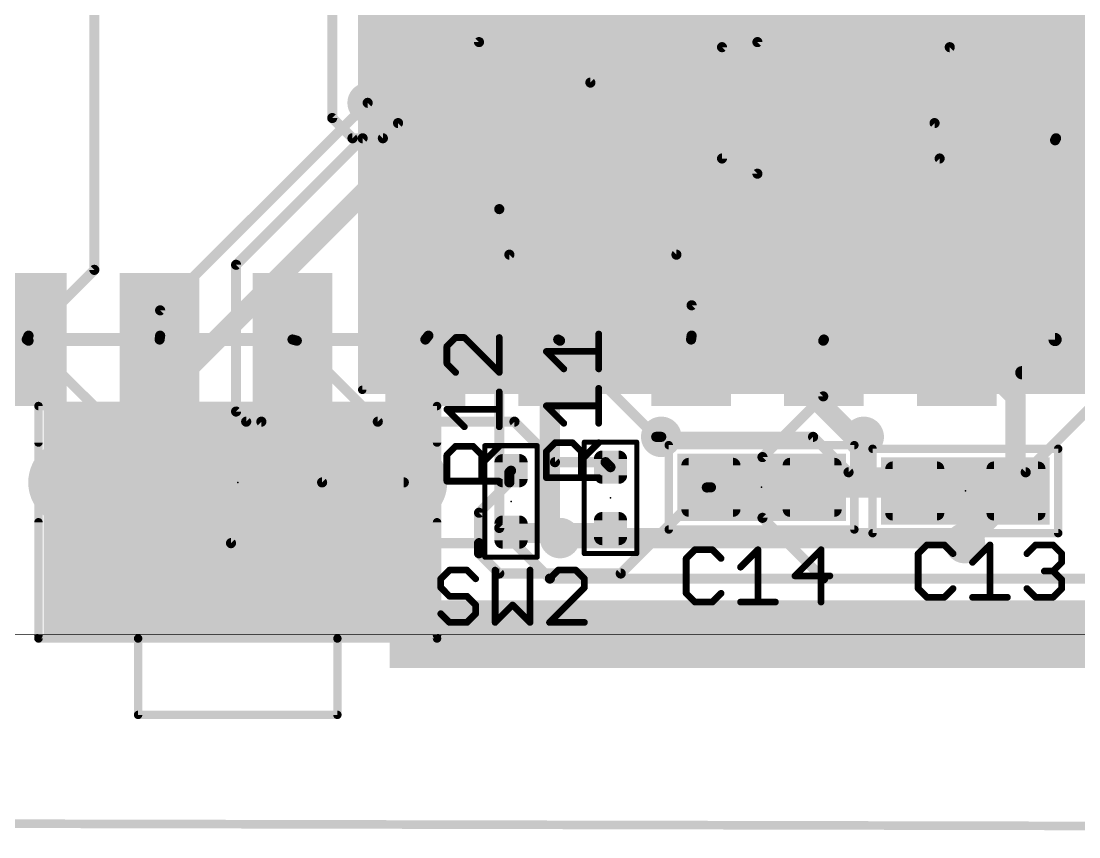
# Model space of a CAD drawing. Extents: x -6.8 to 69.2, y -5 to 26.2.
# Drawn here: x 4.61 to 20.54, y -3.05 to 9.23 of the extents above; entities that cross this region are included whole.
import ezdxf

# ---------------------------------------------------------------- set-up
doc = ezdxf.new("R2010")
doc.units = 0
for name, color, linetype in [('1', 22, 'CONTINUOUS'), ('16', 175, 'CONTINUOUS'), ('17', 82, 'CONTINUOUS'), ('18', 82, 'CONTINUOUS'), ('20', 7, 'CONTINUOUS'), ('21', 253, 'CONTINUOUS'), ('23', 7, 'CONTINUOUS'), ('25', 253, 'CONTINUOUS'), ('39', 22, 'CONTINUOUS'), ('41', 22, 'CONTINUOUS'), ('42', 175, 'CONTINUOUS'), ('47', 253, 'CONTINUOUS'), ('48', 253, 'CONTINUOUS'), ('51', 253, 'CONTINUOUS')]:
    doc.layers.add(name, color=color, linetype=linetype)

# ---------------------------------------------------------------- blocks, each defined once
blk = doc.blocks.new('RECT')
blk.add_solid([(-0.5, -0.5), (0.5, -0.5), (-0.5, 0.5), (0.5, 0.5)])
blk = doc.blocks.new('RECT142240X142240R25')
at = {"const_width": 0.1111}
blk.add_lwpolyline([(0.3889, -0.3334), (0.3889, 0.3334, 0.4142), (0.3334, 0.3889), (-0.3334, 0.3889, 0.4142), (-0.3889, 0.3334), (-0.3889, -0.3334, 0.4142), (-0.3334, -0.3889), (0.3334, -0.3889, 0.4142)], format="xyb", close=True, dxfattribs=at)
blk.add_solid([(-0.3588, -0.3588), (0.3588, -0.3588), (-0.3588, 0.3588), (0.3588, 0.3588)])
blk = doc.blocks.new('RECT80000X80000R50')
at = {"const_width": 0.125}
blk.add_lwpolyline([(0.1875, -0.125), (0.1875, 0.125, 0.4142), (0.125, 0.1875), (-0.125, 0.1875, 0.4142), (-0.1875, 0.125), (-0.1875, -0.125, 0.4142), (-0.125, -0.1875), (0.125, -0.1875, 0.4142)], format="xyb", close=True, dxfattribs=at)
blk.add_solid([(-0.1504, -0.1504), (0.1504, -0.1504), (-0.1504, 0.1504), (0.1504, 0.1504)])
blk = doc.blocks.new('ROUNDP')
at = {"const_width": 0.5}
blk.add_lwpolyline([(0, -0.25, 1), (0, 0.25, 1), (0, -0.25)], format="xyb", dxfattribs=at)
blk = doc.blocks.new('ROUNDV')
at = {"const_width": 0.5}
blk.add_lwpolyline([(0, -0.25, 1), (0, 0.25, 1), (0, -0.25)], format="xyb", dxfattribs=at)

msp = doc.modelspace()

# ---------------------------------------------------------------- linework, layer by layer
at = {"layer": '1'}
for points, const_width in [([(5.715, 5.4864), (5.715, 21.4122)], 0.1524), ([(12.573, 6.2484), (12.573, 14.2494)], 0.3048), ([(11.811, 14.097), (11.811, 6.4008)], 0.1524), ([(13.1826, 13.7922), (13.1826, 7.1628)], 0.3048), ([(15.1638, 8.8392), (19.7358, 13.4112)], 0.1524), ([(15.6972, 8.9154), (19.05, 12.2682)], 0.1524), ([(11.5062, 10.9728), (11.5062, 8.9154)], 0.1524), ([(11.5062, 8.9154), (10.0584, 7.4676)], 0.1524), ([(15.6972, 6.9342), (15.6972, 8.9154)], 0.1524), ([(18.5928, 8.8392), (14.7066, 4.953)], 0.1524), ([(15.1638, 7.1628), (15.1638, 8.8392)], 0.1524), ([(19.1262, 8.4582), (18.7452, 8.0772)], 0.3048), ([(21.2598, 8.4582), (19.1262, 8.4582)], 0.3048), ([(18.7452, 8.0772), (18.7452, 4.572)], 0.3048), ([(9.8298, 8.001), (6.7056, 4.8768)], 0.1524), ([(9.7536, 7.4676), (7.8486, 5.5626)], 0.1524), ([(10.0584, 7.4676), (9.7536, 7.4676)], 0.1524), ([(20.193, 7.4676), (20.1781, 7.4374)], 0.1524), ([(20.8788, 7.4676), (20.193, 7.4676)], 0.1524), ([(14.478, 5.715), (15.6972, 6.9342)], 0.1524), ([(10.7442, 4.4958), (11.9634, 5.715)], 0.1524), ([(11.9634, 5.715), (14.478, 5.715)], 0.1524), ([(7.8486, 5.5626), (7.8486, 3.3528)], 0.1524), ([(4.7244, 4.4958), (5.715, 5.4864)], 0.1524), ([(6.7056, 4.8768), (6.7056, 4.4958)], 0.1524), ([(14.7066, 4.953), (14.7066, 4.4958)], 0.1524), ([(18.7452, 4.572), (18.6981, 4.4374)], 0.3048), ([(4.7244, 4.4958), (4.6981, 4.4374)], 0.1524), ([(4.7244, 4.4196), (4.6981, 4.4374)], 0.1524), ([(7.7724, 1.3716), (4.7244, 4.4196)], 0.1524), ([(6.7056, 4.4958), (6.6981, 4.4374)], 0.1524), ([(8.763, 4.4196), (8.6981, 4.4374)], 0.1524), ([(8.763, 4.4196), (9.9822, 3.2004)], 0.1524), ([(10.7442, 4.4958), (10.6981, 4.4374)], 0.1524), ([(12.7254, 4.4196), (12.6981, 4.4374)], 0.1524), ([(14.1732, 2.9718), (12.7254, 4.4196)], 0.1524), ([(14.7066, 4.4958), (14.6981, 4.4374)], 0.1524), ([(16.6878, 4.4196), (16.6981, 4.4374)], 0.1524), ([(16.6878, 3.5814), (16.6878, 4.4196)], 0.1524), ([(18.7452, 4.4196), (18.6981, 4.4374)], 0.3048), ([(18.7452, 4.4196), (19.5834, 3.5814)], 0.3048), ([(19.5834, 3.5814), (19.5834, 2.2098)], 0.3048), ([(15.7734, 2.667), (16.6878, 3.5814)], 0.1524), ([(7.8486, 3.3528), (8.001, 3.2004)], 0.1524), ([(8.001, 3.2004), (8.2296, 3.2004)], 0.1524), ([(8.2296, 3.2004), (9.144, 2.286)], 0.1524), ([(9.9822, 3.2004), (12.0396, 3.2004)], 0.1524), ([(12.0396, 3.2004), (12.6492, 2.5908)], 0.1524), ([(14.2494, 2.9718), (14.1732, 2.9718)], 0.1524), ([(17.2974, 2.9718), (17.2974, 2.2098)], 0.3048), ([(15.7734, 1.7526), (15.7734, 2.667)], 0.1524), ([(12.6492, 2.5908), (13.4112, 2.5908)], 0.1524), ([(13.4112, 2.5908), (13.4854, 2.5156)], 0.1524), ([(11.9634, 2.4384), (11.988, 2.4626)], 0.1524), ([(11.9634, 2.286), (11.9634, 2.4384)], 0.1524), ([(9.144, 2.286), (10.374, 2.286)], 0.1524), ([(11.5062, 1.8288), (11.9634, 2.286)], 0.1524), ([(14.9352, 2.2098), (13.6398, 0.9144)], 0.1524), ([(14.9352, 2.2098), (14.9974, 2.2119)], 0.1524), ([(16.5354, 2.2098), (16.5214, 2.2119)], 0.3048), ([(17.2974, 2.2098), (16.5354, 2.2098)], 0.3048), ([(18.0594, 2.2098), (17.2974, 2.2098)], 0.3048), ([(18.0594, 2.2098), (18.0657, 2.1568)], 0.3048), ([(19.5072, 2.0574), (19.5897, 2.1568)], 0.3048), ([(19.5834, 2.2098), (19.5897, 2.1568)], 0.3048), ([(19.5072, 2.0574), (18.8214, 1.3716)], 0.3048), ([(11.5062, 1.3716), (11.5062, 1.8288)], 0.1524), ([(16.6878, 0.8382), (15.7734, 1.7526)], 0.1524), ([(12.0396, 1.524), (11.988, 1.5376)], 0.3048), ([(12.7254, 1.524), (12.0396, 1.524)], 0.3048), ([(13.4112, 1.524), (12.7254, 1.524)], 0.3048), ([(12.7254, 1.4478), (12.7254, 1.524)], 0.3048), ([(13.4112, 1.524), (13.4854, 1.5906)], 0.3048), ([(11.5062, 1.3716), (7.7724, 1.3716)], 0.1524), ([(11.5062, 1.2192), (11.5062, 1.3716)], 0.1524), ([(11.811, 0.9144), (11.5062, 1.2192)], 0.1524), ([(13.6398, 0.9144), (11.811, 0.9144)], 0.1524), ([(30.6324, 0.8382), (16.6878, 0.8382)], 0.1524)]:
    msp.add_lwpolyline(points, dxfattribs=dict(at, const_width=const_width))
for points, const_width in [([(11.4681, 8.9154, 1), (11.5443, 8.9154)], 0.0762), ([(11.5331, 8.8885, 1), (11.4793, 8.9423)], 0.0762), ([(15.7353, 8.9154, 1), (15.6591, 8.9154)], 0.0762), ([(15.6703, 8.9423, 1), (15.7241, 8.8885)], 0.0762), ([(15.2019, 8.8392, 1), (15.1257, 8.8392)], 0.0762), ([(15.1369, 8.8661, 1), (15.1907, 8.8123)], 0.0762), ([(18.6197, 8.8123, 1), (18.5659, 8.8661)], 0.0762), ([(19.1262, 8.5344, 1), (19.1262, 8.382)], 0.1524), ([(19.1801, 8.4043, 1), (19.0723, 8.5121)], 0.1524), ([(18.8214, 8.0772, 1), (18.669, 8.0772)], 0.1524), ([(18.6913, 8.1311, 1), (18.7991, 8.0233)], 0.1524), ([(9.8567, 7.9741, 1), (9.8029, 8.0279)], 0.0762), ([(9.7536, 7.5057, 1), (9.7536, 7.4295)], 0.0762), ([(9.7805, 7.4407, 1), (9.7267, 7.4945)], 0.0762), ([(10.0315, 7.4945, 1), (10.0853, 7.4407)], 0.0762), ([(10.0584, 7.4295, 1), (10.0584, 7.5057)], 0.0762), ([(20.144, 7.4543, 1), (20.2123, 7.4206)], 0.0762), ([(20.193, 7.5057, 1), (20.193, 7.4295)], 0.0762), ([(20.2272, 7.4508, 1), (20.1588, 7.4844)], 0.0762), ([(13.1064, 7.1628, 1), (13.2588, 7.1628)], 0.1524), ([(15.1257, 7.1628, 1), (15.2019, 7.1628)], 0.0762), ([(15.7241, 6.9073, 1), (15.6703, 6.9611)], 0.0762), ([(15.6591, 6.9342, 1), (15.7353, 6.9342)], 0.0762), ([(11.7729, 6.4008, 1), (11.8491, 6.4008)], 0.0762), ([(12.4968, 6.2484, 1), (12.6492, 6.2484)], 0.1524), ([(11.9634, 5.7531, 1), (11.9634, 5.6769)], 0.0762), ([(11.9903, 5.6881, 1), (11.9365, 5.7419)], 0.0762), ([(14.4511, 5.7419, 1), (14.5049, 5.6881)], 0.0762), ([(14.478, 5.6769, 1), (14.478, 5.7531)], 0.0762), ([(7.8867, 5.5626, 1), (7.8105, 5.5626)], 0.0762), ([(7.8217, 5.5895, 1), (7.8755, 5.5357)], 0.0762), ([(5.6769, 5.4864, 1), (5.7531, 5.4864)], 0.0762), ([(5.7419, 5.4595, 1), (5.6881, 5.5133)], 0.0762), ([(6.7437, 4.8768, 1), (6.6675, 4.8768)], 0.0762), ([(6.6787, 4.9037, 1), (6.7325, 4.8499)], 0.0762), ([(14.7447, 4.953, 1), (14.6685, 4.953)], 0.0762), ([(14.6797, 4.9799, 1), (14.7335, 4.9261)], 0.0762), ([(18.669, 4.572, 1), (18.8214, 4.572)], 0.1524), ([(18.8171, 4.5468, 1), (18.6733, 4.5972)], 0.1524), ([(4.7195, 4.469, 1), (4.6767, 4.4059)], 0.0762), ([(4.6634, 4.4531, 1), (4.7329, 4.4218)], 0.0762), ([(4.6975, 4.5227, 1), (4.7513, 4.4689)], 0.0762), ([(4.7513, 4.4465, 1), (4.6975, 4.3927)], 0.0762), ([(4.7591, 4.4802, 1), (4.6897, 4.5114)], 0.0762), ([(4.703, 4.3881, 1), (4.7458, 4.4511)], 0.0762), ([(6.6603, 4.4423, 1), (6.7359, 4.4326)], 0.0762), ([(6.6675, 4.4958, 1), (6.7437, 4.4958)], 0.0762), ([(6.7434, 4.491, 1), (6.6678, 4.5006)], 0.0762), ([(8.7082, 4.4742, 1), (8.688, 4.4007)], 0.0762), ([(8.7899, 4.4465, 1), (8.7361, 4.3927)], 0.0762), ([(8.7529, 4.3829, 1), (8.7731, 4.4563)], 0.0762), ([(10.6682, 4.461, 1), (10.728, 4.4138)], 0.0762), ([(10.7173, 4.5227, 1), (10.7711, 4.4689)], 0.0762), ([(10.7741, 4.4722, 1), (10.7143, 4.5194)], 0.0762), ([(12.719, 4.4693, 1), (12.6773, 4.4055)], 0.0762), ([(12.7523, 4.4465, 1), (12.6985, 4.3927)], 0.0762), ([(12.7045, 4.3877, 1), (12.7463, 4.4515)], 0.0762), ([(14.6604, 4.4429, 1), (14.7358, 4.432)], 0.0762), ([(14.6685, 4.4958, 1), (14.7447, 4.4958)], 0.0762), ([(14.7443, 4.4903, 1), (14.6689, 4.5013)], 0.0762), ([(16.7259, 4.4196, 1), (16.6497, 4.4196)], 0.0762), ([(16.6548, 4.4387, 1), (16.7208, 4.4005)], 0.0762), ([(16.7311, 4.4183, 1), (16.6652, 4.4565)], 0.0762), ([(18.7251, 4.5087, 1), (18.6711, 4.3662)], 0.1524), ([(18.6262, 4.4626, 1), (18.7701, 4.4123)], 0.1524), ([(18.7991, 4.4735, 1), (18.6913, 4.3657)], 0.1524), ([(18.7182, 4.3483, 1), (18.7722, 4.4909)], 0.1524), ([(19.6596, 3.5814, 1), (19.5072, 3.5814)], 0.1524), ([(19.5295, 3.5275, 1), (19.6373, 3.6353)], 0.1524), ([(16.6497, 3.5814, 1), (16.7259, 3.5814)], 0.0762), ([(16.7147, 3.5545, 1), (16.6609, 3.6083)], 0.0762), ([(7.8105, 3.3528, 1), (7.8867, 3.3528)], 0.0762), ([(7.8755, 3.3797, 1), (7.8217, 3.3259)], 0.0762), ([(8.001, 3.2385, 1), (8.001, 3.1623)], 0.0762), ([(7.9741, 3.1735, 1), (8.0279, 3.2273)], 0.0762), ([(8.2565, 3.2273, 1), (8.2027, 3.1735)], 0.0762), ([(8.2296, 3.1623, 1), (8.2296, 3.2385)], 0.0762), ([(9.9822, 3.2385, 1), (9.9822, 3.1623)], 0.0762), ([(9.9553, 3.1735, 1), (10.0091, 3.2273)], 0.0762), ([(12.0665, 3.2273, 1), (12.0127, 3.1735)], 0.0762), ([(12.0396, 3.1623, 1), (12.0396, 3.2385)], 0.0762), ([(14.1732, 3.0099, 1), (14.1732, 2.9337)], 0.0762), ([(14.1463, 2.9449, 1), (14.2001, 2.9987)], 0.0762), ([(14.2494, 2.9337, 1), (14.2494, 3.0099)], 0.0762), ([(17.3736, 2.9718, 1), (17.2212, 2.9718)], 0.1524), ([(15.8115, 2.667, 1), (15.7353, 2.667)], 0.0762), ([(15.7465, 2.6939, 1), (15.8003, 2.6401)], 0.0762), ([(12.6492, 2.6289, 1), (12.6492, 2.5527)], 0.0762), ([(12.6223, 2.5639, 1), (12.6761, 2.6177)], 0.0762), ([(13.4383, 2.6176, 1), (13.3841, 2.564)], 0.0762), ([(13.4112, 2.5527, 1), (13.4112, 2.6289)], 0.0762), ([(13.4583, 2.4888, 1), (13.5126, 2.5423)], 0.0762), ([(12.0015, 2.4384, 1), (11.9253, 2.4384)], 0.0762), ([(11.9367, 2.4655, 1), (11.9901, 2.4113)], 0.0762), ([(12.0147, 2.4355, 1), (11.9613, 2.4898)], 0.0762), ([(9.144, 2.3241, 1), (9.144, 2.2479)], 0.0762), ([(9.1171, 2.2591, 1), (9.1709, 2.3129)], 0.0762), ([(10.374, 2.2479, 1), (10.374, 2.3241)], 0.0762), ([(11.9253, 2.286, 1), (12.0015, 2.286)], 0.0762), ([(11.9903, 2.2591, 1), (11.9365, 2.3129)], 0.0762), ([(14.9339, 2.2479, 1), (14.9365, 2.1717)], 0.0762), ([(14.9621, 2.1829, 1), (14.9083, 2.2367)], 0.0762), ([(14.9986, 2.1738, 1), (14.9961, 2.2499)], 0.0762), ([(16.5324, 2.2873, 1), (16.5103, 2.1365)], 0.1524), ([(16.5354, 2.286, 1), (16.5354, 2.1336)], 0.1524), ([(16.5244, 2.1344, 1), (16.5464, 2.2852)], 0.1524), ([(17.2974, 2.286, 1), (17.2974, 2.1336)], 0.1524), ([(17.2212, 2.2098, 1), (17.3736, 2.2098)], 0.1524), ([(17.2974, 2.1336, 1), (17.2974, 2.286)], 0.1524), ([(18.1351, 2.2188, 1), (17.9837, 2.2008)], 0.1524), ([(17.9901, 2.1478, 1), (18.1414, 2.1659)], 0.1524), ([(18.0594, 2.1336, 1), (18.0594, 2.286)], 0.1524), ([(19.6591, 2.2188, 1), (19.5077, 2.2008)], 0.1524), ([(19.5072, 2.2098, 1), (19.6596, 2.2098)], 0.1524), ([(19.5141, 2.1478, 1), (19.6654, 2.1659)], 0.1524), ([(19.6484, 2.1082, 1), (19.5311, 2.2055)], 0.1524), ([(19.4486, 2.1061, 1), (19.5658, 2.0087)], 0.1524), ([(19.5611, 2.0035, 1), (19.4533, 2.1113)], 0.1524), ([(11.5443, 1.8288, 1), (11.4681, 1.8288)], 0.0762), ([(11.4793, 1.8557, 1), (11.5331, 1.8019)], 0.0762), ([(15.7353, 1.7526, 1), (15.8115, 1.7526)], 0.0762), ([(15.8003, 1.7795, 1), (15.7465, 1.7257)], 0.0762), ([(12.0075, 1.6113, 1), (11.9685, 1.464)], 0.1524), ([(12.0396, 1.6002, 1), (12.0396, 1.4478)], 0.1524), ([(12.0201, 1.4503, 1), (12.0591, 1.5977)], 0.1524), ([(12.7254, 1.6002, 1), (12.7254, 1.4478)], 0.1524), ([(12.8016, 1.524, 1), (12.6492, 1.524)], 0.1524), ([(12.7254, 1.4478, 1), (12.7254, 1.6002)], 0.1524), ([(13.3603, 1.5807, 1), (13.4621, 1.4673)], 0.1524), ([(13.4112, 1.4478, 1), (13.4112, 1.6002)], 0.1524), ([(13.5363, 1.5338, 1), (13.4346, 1.6473)], 0.1524), ([(7.7724, 1.4097, 1), (7.7724, 1.3335)], 0.0762), ([(7.7455, 1.3447, 1), (7.7993, 1.3985)], 0.0762), ([(11.5443, 1.3716, 1), (11.4681, 1.3716)], 0.0762), ([(11.5062, 1.3335, 1), (11.5062, 1.4097)], 0.0762), ([(12.6492, 1.4478, 1), (12.8016, 1.4478)], 0.1524), ([(18.7675, 1.4255, 1), (18.8753, 1.3177)], 0.1524), ([(11.4681, 1.3716, 1), (11.5443, 1.3716)], 0.0762), ([(11.5331, 1.2461, 1), (11.4793, 1.1923)], 0.0762), ([(11.4681, 1.2192, 1), (11.5443, 1.2192)], 0.0762), ([(11.811, 0.9525, 1), (11.811, 0.8763)], 0.0762), ([(11.7841, 0.8875, 1), (11.8379, 0.9413)], 0.0762), ([(13.6129, 0.9413, 1), (13.6667, 0.8875)], 0.0762), ([(13.6398, 0.8763, 1), (13.6398, 0.9525)], 0.0762), ([(16.6878, 0.8763, 1), (16.6878, 0.8001)], 0.0762), ([(16.6609, 0.8113, 1), (16.7147, 0.8651)], 0.0762)]:
    msp.add_lwpolyline(points, format="xyb", dxfattribs=dict(at, const_width=const_width))
at = {"layer": '16'}
for points, const_width in [([(9.2964, 16.383), (9.2964, 7.7724)], 0.1524), ([(10.668, 10.8204), (13.1826, 8.3058)], 0.1524), ([(22.2504, 8.8392), (18.5928, 8.8392)], 0.1524), ([(13.1826, 8.3058), (20.8026, 8.3058)], 0.1524), ([(20.6502, 8.001), (9.8298, 8.001)], 0.1524), ([(9.2964, 7.7724), (9.6012, 7.4676)], 0.1524), ([(10.0584, 7.4676), (10.287, 7.6962)], 0.1524), ([(10.287, 7.6962), (18.3642, 7.6962)], 0.1524), ([(18.3642, 7.6962), (20.7264, 5.334)], 0.1524), ([(9.6012, 7.4676), (10.0584, 7.4676)], 0.1524), ([(13.1826, 7.0866), (13.1064, 7.0104)], 0.3048), ([(13.1826, 7.1628), (13.1826, 7.0866)], 0.3048), ([(18.4404, 7.1628), (15.1638, 7.1628)], 0.1524), ([(20.8026, 4.8006), (18.4404, 7.1628)], 0.1524), ([(5.4102, 2.286), (10.1346, 7.0104)], 0.3048), ([(10.1346, 7.0104), (13.1064, 7.0104)], 0.3048), ([(13.1064, 7.0104), (17.145, 2.9718)], 0.3048), ([(11.811, 6.4008), (11.811, 1.6002)], 0.1524), ([(12.573, 1.6002), (12.573, 6.2484)], 0.3048), ([(21.5646, 4.2672), (19.7358, 2.4384)], 0.1524), ([(16.5354, 2.9718), (14.2494, 2.9718)], 0.1524), ([(17.0688, 2.4384), (16.5354, 2.9718)], 0.1524), ([(17.145, 2.9718), (17.2974, 2.9718)], 0.3048), ([(5.4102, 2.286), (5.374, 2.286)], 0.3048), ([(19.7358, 2.4384), (17.0688, 2.4384)], 0.1524), ([(12.573, 1.6002), (12.7254, 1.4478)], 0.3048), ([(11.811, 1.6002), (12.573, 0.8382)], 0.1524), ([(18.7452, 1.4478), (12.7254, 1.4478)], 0.3048), ([(18.8214, 1.3716), (18.7452, 1.4478)], 0.3048), ([(12.573, 0.8382), (24.9936, 0.8382)], 0.1524)]:
    msp.add_lwpolyline(points, dxfattribs=dict(at, const_width=const_width))
for points, const_width in [([(18.5928, 8.8773, 1), (18.5928, 8.8011)], 0.0762), ([(13.1826, 8.3439, 1), (13.1826, 8.2677)], 0.0762), ([(13.1557, 8.2789, 1), (13.2095, 8.3327)], 0.0762), ([(9.8298, 8.0391, 1), (9.8298, 7.9629)], 0.0762), ([(9.2583, 7.7724, 1), (9.3345, 7.7724)], 0.0762), ([(9.3233, 7.7993, 1), (9.2695, 7.7455)], 0.0762), ([(10.287, 7.7343, 1), (10.287, 7.6581)], 0.0762), ([(10.3139, 7.6693, 1), (10.2601, 7.7231)], 0.0762), ([(18.3911, 7.7231, 1), (18.3373, 7.6693)], 0.0762), ([(18.3642, 7.6581, 1), (18.3642, 7.7343)], 0.0762), ([(9.6012, 7.5057, 1), (9.6012, 7.4295)], 0.0762), ([(9.5743, 7.4407, 1), (9.6281, 7.4945)], 0.0762), ([(10.0315, 7.4945, 1), (10.0853, 7.4407)], 0.0762), ([(10.0584, 7.4295, 1), (10.0584, 7.5057)], 0.0762), ([(13.2588, 7.1628, 1), (13.1064, 7.1628)], 0.1524), ([(13.2365, 7.0327, 1), (13.1287, 7.1405)], 0.1524), ([(15.1638, 7.2009, 1), (15.1638, 7.1247)], 0.0762), ([(18.4673, 7.1897, 1), (18.4135, 7.1359)], 0.0762), ([(18.4404, 7.1247, 1), (18.4404, 7.2009)], 0.0762), ([(10.1346, 7.0866, 1), (10.1346, 6.9342)], 0.1524), ([(10.1885, 6.9565, 1), (10.0807, 7.0643)], 0.1524), ([(13.1603, 7.0643, 1), (13.0525, 6.9565)], 0.1524), ([(13.0525, 7.0643, 1), (13.1603, 6.9565)], 0.1524), ([(13.1064, 6.9342, 1), (13.1064, 7.0866)], 0.1524), ([(13.1064, 7.0866, 1), (13.2588, 7.0866)], 0.1524), ([(11.8491, 6.4008, 1), (11.7729, 6.4008)], 0.0762), ([(12.6492, 6.2484, 1), (12.4968, 6.2484)], 0.1524), ([(14.2494, 3.0099, 1), (14.2494, 2.9337)], 0.0762), ([(16.5623, 2.9987, 1), (16.5085, 2.9449)], 0.0762), ([(16.5354, 2.9337, 1), (16.5354, 3.0099)], 0.0762), ([(17.145, 3.048, 1), (17.145, 2.8956)], 0.1524), ([(17.0911, 2.9179, 1), (17.1989, 3.0257)], 0.1524), ([(17.2974, 2.8956, 1), (17.2974, 3.048)], 0.1524), ([(5.374, 2.3622, 1), (5.374, 2.2098)], 0.1524), ([(5.3563, 2.3399, 1), (5.4641, 2.2321)], 0.1524), ([(5.4102, 2.2098, 1), (5.4102, 2.3622)], 0.1524), ([(17.0688, 2.4765, 1), (17.0688, 2.4003)], 0.0762), ([(17.0419, 2.4115, 1), (17.0957, 2.4653)], 0.0762), ([(19.7089, 2.4653, 1), (19.7627, 2.4115)], 0.0762), ([(19.7358, 2.4003, 1), (19.7358, 2.4765)], 0.0762), ([(12.6269, 1.6541, 1), (12.5191, 1.5463)], 0.1524), ([(11.7729, 1.6002, 1), (11.8491, 1.6002)], 0.0762), ([(11.8379, 1.6271, 1), (11.7841, 1.5733)], 0.0762), ([(12.4968, 1.6002, 1), (12.6492, 1.6002)], 0.1524), ([(12.7254, 1.524, 1), (12.7254, 1.3716)], 0.1524), ([(18.7991, 1.5017, 1), (18.6913, 1.3939)], 0.1524), ([(18.7452, 1.3716, 1), (18.7452, 1.524)], 0.1524), ([(12.6715, 1.3939, 1), (12.7793, 1.5017)], 0.1524), ([(18.7675, 1.3177, 1), (18.8753, 1.4255)], 0.1524), ([(12.573, 0.8763, 1), (12.573, 0.8001)], 0.0762), ([(12.5461, 0.8113, 1), (12.5999, 0.8651)], 0.0762)]:
    msp.add_lwpolyline(points, format="xyb", dxfattribs=dict(at, const_width=const_width))
at = {"layer": '20', "const_width": 0.01}
msp.add_lwpolyline([(65.5, 0), (2.25, 0)], dxfattribs=at)
at = {"layer": '21'}
for points, const_width in [([(9.748, 3.68), (9.748, 19.18)], 0.127), ([(19.6781, 3.9374), (20.6781, 3.9374)], 0.2), ([(21.748, 3.68), (9.748, 3.68)], 0.127), ([(10.874, 3.436), (4.874, 3.436)], 0.127), ([(4.874, 3.436), (4.874, 2.886)], 0.127), ([(10.874, 3.436), (10.874, 2.886)], 0.127), ([(11.5935, 1.1611), (11.5935, 2.8391)], 0.0762), ([(11.5935, 2.8391), (12.3825, 2.8391)], 0.0762), ([(12.3825, 2.8391), (12.3825, 1.1611)], 0.0762), ([(13.0909, 1.2141), (13.0909, 2.8921)], 0.0762), ([(13.0909, 2.8921), (13.8799, 2.8921)], 0.0762), ([(13.8799, 2.8921), (13.8799, 1.2141)], 0.0762), ([(14.3624, 1.5769), (14.3624, 2.8469)], 0.127), ([(14.3624, 2.8469), (17.1563, 2.8469)], 0.127), ([(17.1563, 2.8469), (17.1563, 1.5769)], 0.127), ([(17.4307, 2.7918), (20.2247, 2.7918)], 0.127), ([(17.4307, 1.5218), (17.4307, 2.7918)], 0.127), ([(20.2247, 2.7918), (20.2247, 1.5218)], 0.127), ([(4.874, -0.014), (4.874, 1.686)], 0.127), ([(10.874, -0.014), (10.874, 1.686)], 0.127), ([(17.1563, 1.5769), (14.3624, 1.5769)], 0.127), ([(20.2247, 1.5218), (17.4307, 1.5218)], 0.127), ([(12.3825, 1.1611), (11.5935, 1.1611)], 0.0762), ([(13.8799, 1.2141), (13.0909, 1.2141)], 0.0762), ([(6.374, -0.064), (4.874, -0.064)], 0.127), ([(9.374, -0.064), (6.374, -0.064)], 0.127), ([(6.374, -1.214), (6.374, -0.064)], 0.127), ([(10.874, -0.064), (9.374, -0.064)], 0.127), ([(9.374, -0.064), (9.374, -1.214)], 0.127), ([(9.374, -1.214), (6.374, -1.214)], 0.127)]:
    msp.add_lwpolyline(points, dxfattribs=dict(at, const_width=const_width))
for points, const_width in [([(19.6781, 3.9874, 1), (19.6781, 3.8874)], 0.1), ([(9.748, 3.7118, 1), (9.748, 3.6482)], 0.0635), ([(9.7163, 3.68, 1), (9.7798, 3.68)], 0.0635), ([(4.874, 3.4678, 1), (4.874, 3.4042)], 0.0635), ([(4.9058, 3.436, 1), (4.8423, 3.436)], 0.0635), ([(10.9058, 3.436, 1), (10.8422, 3.436)], 0.0635), ([(10.874, 3.4042, 1), (10.874, 3.4678)], 0.0635), ([(4.8423, 2.886, 1), (4.9058, 2.886)], 0.0635), ([(10.8422, 2.886, 1), (10.9058, 2.886)], 0.0635), ([(11.5935, 2.8582, 1), (11.5935, 2.8201)], 0.0381), ([(11.6126, 2.8391, 1), (11.5745, 2.8391)], 0.0381), ([(12.4016, 2.8391, 1), (12.3635, 2.8391)], 0.0381), ([(12.3825, 2.8201, 1), (12.3825, 2.8582)], 0.0381), ([(13.11, 2.8921, 1), (13.0719, 2.8921)], 0.0381), ([(13.0909, 2.9111, 1), (13.0909, 2.873)], 0.0381), ([(13.899, 2.8921, 1), (13.8609, 2.8921)], 0.0381), ([(13.8799, 2.873, 1), (13.8799, 2.9111)], 0.0381), ([(14.3941, 2.8469, 1), (14.3306, 2.8469)], 0.0635), ([(14.3624, 2.8786, 1), (14.3624, 2.8151)], 0.0635), ([(17.1881, 2.8469, 1), (17.1246, 2.8469)], 0.0635), ([(17.1563, 2.8151, 1), (17.1563, 2.8786)], 0.0635), ([(17.4307, 2.8236, 1), (17.4307, 2.7601)], 0.0635), ([(17.4625, 2.7918, 1), (17.399, 2.7918)], 0.0635), ([(20.2565, 2.7918, 1), (20.193, 2.7918)], 0.0635), ([(20.2247, 2.7601, 1), (20.2247, 2.8236)], 0.0635), ([(4.9058, 1.686, 1), (4.8423, 1.686)], 0.0635), ([(10.9058, 1.686, 1), (10.8422, 1.686)], 0.0635), ([(14.3306, 1.5769, 1), (14.3941, 1.5769)], 0.0635), ([(14.3624, 1.6086, 1), (14.3624, 1.5451)], 0.0635), ([(17.1246, 1.5769, 1), (17.1881, 1.5769)], 0.0635), ([(17.1563, 1.5451, 1), (17.1563, 1.6086)], 0.0635), ([(17.4307, 1.5536, 1), (17.4307, 1.4901)], 0.0635), ([(17.399, 1.5218, 1), (17.4625, 1.5218)], 0.0635), ([(20.193, 1.5218, 1), (20.2565, 1.5218)], 0.0635), ([(20.2247, 1.4901, 1), (20.2247, 1.5536)], 0.0635), ([(11.5935, 1.1802, 1), (11.5935, 1.1421)], 0.0381), ([(11.5745, 1.1611, 1), (11.6126, 1.1611)], 0.0381), ([(12.3635, 1.1611, 1), (12.4016, 1.1611)], 0.0381), ([(12.3825, 1.1421, 1), (12.3825, 1.1802)], 0.0381), ([(13.0909, 1.2331, 1), (13.0909, 1.195)], 0.0381), ([(13.0719, 1.2141, 1), (13.11, 1.2141)], 0.0381), ([(13.8609, 1.2141, 1), (13.899, 1.2141)], 0.0381), ([(13.8799, 1.195, 1), (13.8799, 1.2331)], 0.0381), ([(4.8423, -0.014, 1), (4.9058, -0.014)], 0.0635), ([(10.8422, -0.014, 1), (10.9058, -0.014)], 0.0635), ([(4.874, -0.0323, 1), (4.874, -0.0958)], 0.0635), ([(6.374, -0.0323, 1), (6.374, -0.0958)], 0.0635), ([(6.4058, -0.064, 1), (6.3423, -0.064)], 0.0635), ([(6.374, -0.0958, 1), (6.374, -0.0323)], 0.0635), ([(9.4058, -0.064, 1), (9.3422, -0.064)], 0.0635), ([(9.374, -0.0323, 1), (9.374, -0.0958)], 0.0635), ([(9.374, -0.0958, 1), (9.374, -0.0323)], 0.0635), ([(10.874, -0.0958, 1), (10.874, -0.0323)], 0.0635), ([(6.374, -1.1823, 1), (6.374, -1.2457)], 0.0635), ([(6.3423, -1.214, 1), (6.4058, -1.214)], 0.0635), ([(9.3422, -1.214, 1), (9.4058, -1.214)], 0.0635), ([(9.374, -1.2457, 1), (9.374, -1.1823)], 0.0635)]:
    msp.add_lwpolyline(points, format="xyb", dxfattribs=dict(at, const_width=const_width))
at = {"layer": '23'}
for p in [(7.874, 2.286), (15.7594, 2.2119), (18.8277, 2.1568), (11.988, 2.0001), (13.4854, 2.0531)]:
    msp.add_point(p, dxfattribs=at)
at = {"layer": '25', "const_width": 0.1016}
for points in [[(11.1535, 4.4675), (11.0221, 4.3361)], [(11.2848, 4.4675), (11.1535, 4.4675)], [(11.8102, 3.9421), (11.2848, 4.4675)], [(11.8102, 4.4675), (11.8102, 3.9421)], [(13.3076, 3.995), (13.3076, 4.5204)], [(11.0221, 4.3361), (11.0221, 4.0734)], [(12.7822, 3.995), (12.5196, 4.2577)], [(12.5196, 4.2577), (13.3076, 4.2577)], [(11.0221, 4.0734), (11.1535, 3.9421)], [(11.8102, 3.1235), (11.8102, 3.6489)], [(13.3076, 3.1764), (13.3076, 3.7018)], [(11.2848, 3.1235), (11.0221, 3.3862)], [(11.0221, 3.3862), (11.8102, 3.3862)], [(12.7822, 3.1764), (12.5196, 3.4391)], [(12.5196, 3.4391), (13.3076, 3.4391)], [(11.0221, 2.699), (11.1535, 2.8303)], [(11.1535, 2.8303), (11.4162, 2.8303)], [(11.4162, 2.8303), (11.5475, 2.699)], [(11.5475, 2.5676), (11.8102, 2.8303)], [(12.5196, 2.7519), (12.6509, 2.8832)], [(12.6509, 2.8832), (12.9136, 2.8832)], [(12.9136, 2.8832), (13.0449, 2.7519)], [(13.0449, 2.6205), (13.3076, 2.8832)], [(11.0221, 2.3049), (11.0221, 2.699)], [(11.5475, 2.699), (11.5475, 2.3049)], [(12.5196, 2.3579), (12.5196, 2.7519)], [(13.0449, 2.7519), (13.0449, 2.3579)], [(13.3076, 2.3579), (12.5196, 2.3579)], [(11.8102, 2.3049), (11.0221, 2.3049)], [(14.7558, 1.2727), (14.6244, 1.1414)], [(15.0184, 1.2727), (14.7558, 1.2727)], [(15.1498, 1.1414), (15.0184, 1.2727)], [(15.443, 1.01), (15.7057, 1.2727)], [(15.7057, 1.2727), (15.7057, 0.4847)], [(16.6556, 1.2727), (16.2616, 0.8787)], [(16.6556, 0.4847), (16.6556, 1.2727)], [(18.2479, 1.3447), (18.1165, 1.2134)], [(18.5106, 1.3447), (18.2479, 1.3447)], [(18.6419, 1.2134), (18.5106, 1.3447)], [(18.9351, 1.082), (19.1978, 1.3447)], [(19.1978, 1.3447), (19.1978, 0.5566)], [(19.7537, 1.2134), (19.885, 1.3447)], [(19.885, 1.3447), (20.1477, 1.3447)], [(20.1477, 1.3447), (20.2791, 1.2134)], [(14.6244, 1.1414), (14.6244, 0.616)], [(18.1165, 1.2134), (18.1165, 0.688)], [(20.2791, 1.082), (20.1477, 0.9507)], [(20.2791, 1.2134), (20.2791, 1.082)], [(11.0614, 0.9659), (10.9301, 0.8345)], [(11.3241, 0.9659), (11.0614, 0.9659)], [(11.4554, 0.8345), (11.3241, 0.9659)], [(11.7486, 0.9659), (11.7486, 0.1778)], [(12.274, 0.1778), (12.274, 0.9659)], [(12.6986, 0.9659), (12.5672, 0.8345)], [(12.9613, 0.9659), (12.6986, 0.9659)], [(13.0926, 0.8345), (12.9613, 0.9659)], [(20.1477, 0.9507), (20.0164, 0.9507)], [(20.1477, 0.9507), (20.2791, 0.8193)], [(10.9301, 0.8345), (10.9301, 0.7032)], [(13.0926, 0.7032), (13.0926, 0.8345)], [(16.2616, 0.8787), (16.787, 0.8787)], [(20.2791, 0.8193), (20.2791, 0.688)], [(10.9301, 0.7032), (11.0614, 0.5718)], [(12.5672, 0.1778), (13.0926, 0.7032)], [(14.6244, 0.616), (14.7558, 0.4847)], [(15.0184, 0.4847), (15.1498, 0.616)], [(18.1165, 0.688), (18.2479, 0.5566)], [(18.5106, 0.5566), (18.6419, 0.688)], [(19.885, 0.5566), (19.7537, 0.688)], [(20.2791, 0.688), (20.1477, 0.5566)], [(11.0614, 0.5718), (11.3241, 0.5718)], [(11.3241, 0.5718), (11.4554, 0.4405)], [(11.4554, 0.4405), (11.4554, 0.3091)], [(11.7486, 0.1778), (12.0113, 0.4405)], [(12.0113, 0.4405), (12.274, 0.1778)], [(14.7558, 0.4847), (15.0184, 0.4847)], [(15.443, 0.4847), (15.9684, 0.4847)], [(18.2479, 0.5566), (18.5106, 0.5566)], [(18.9351, 0.5566), (19.4605, 0.5566)], [(20.1477, 0.5566), (19.885, 0.5566)], [(11.0614, 0.1778), (10.9301, 0.3091)], [(11.4554, 0.3091), (11.3241, 0.1778)], [(11.3241, 0.1778), (11.0614, 0.1778)], [(13.0926, 0.1778), (12.5672, 0.1778)]]:
    msp.add_lwpolyline(points, dxfattribs=at)
at = {"layer": '25', "const_width": 0.0508}
for points in [[(11.1535, 4.4929, 1), (11.1535, 4.4421)], [(11.1714, 4.4495, 1), (11.1355, 4.4854)], [(11.3028, 4.4854, 1), (11.2669, 4.4495)], [(11.2848, 4.4421, 1), (11.2848, 4.4929)], [(11.8356, 4.4675, 1), (11.7848, 4.4675)], [(13.333, 4.5204, 1), (13.2822, 4.5204)], [(11.0475, 4.3361, 1), (10.9967, 4.3361)], [(11.0042, 4.3541, 1), (11.0401, 4.3182)], [(12.5375, 4.2757, 1), (12.5016, 4.2397)], [(12.5196, 4.2831, 1), (12.5196, 4.2323)], [(13.3076, 4.2323, 1), (13.3076, 4.2831)], [(10.9967, 4.0734, 1), (11.0475, 4.0734)], [(11.0401, 4.0914, 1), (11.0042, 4.0555)], [(11.1355, 3.9241, 1), (11.1714, 3.96)], [(11.7922, 3.9241, 1), (11.8282, 3.96)], [(12.7643, 3.977, 1), (12.8002, 4.013)], [(13.2822, 3.995, 1), (13.333, 3.995)], [(11.7848, 3.9421, 1), (11.8356, 3.9421)], [(11.8356, 3.6489, 1), (11.7848, 3.6489)], [(13.333, 3.7018, 1), (13.2822, 3.7018)], [(11.0401, 3.4042, 1), (11.0042, 3.3682)], [(11.0221, 3.4116, 1), (11.0221, 3.3608)], [(11.8102, 3.3608, 1), (11.8102, 3.4116)], [(12.5375, 3.4571, 1), (12.5016, 3.4212)], [(12.5196, 3.4645, 1), (12.5196, 3.4137)], [(13.3076, 3.4137, 1), (13.3076, 3.4645)], [(12.7643, 3.1585, 1), (12.8002, 3.1944)], [(13.2822, 3.1764, 1), (13.333, 3.1764)], [(11.2669, 3.1055, 1), (11.3028, 3.1415)], [(11.7848, 3.1235, 1), (11.8356, 3.1235)], [(11.1535, 2.8557, 1), (11.1535, 2.8049)], [(11.1714, 2.8123, 1), (11.1355, 2.8483)], [(11.4341, 2.8483, 1), (11.3982, 2.8123)], [(11.4162, 2.8049, 1), (11.4162, 2.8557)], [(11.8282, 2.8123, 1), (11.7922, 2.8483)], [(12.6509, 2.9086, 1), (12.6509, 2.8578)], [(12.6689, 2.8653, 1), (12.6329, 2.9012)], [(12.9316, 2.9012, 1), (12.8956, 2.8653)], [(12.9136, 2.8578, 1), (12.9136, 2.9086)], [(13.3256, 2.8653, 1), (13.2897, 2.9012)], [(11.0475, 2.699, 1), (10.9967, 2.699)], [(11.0042, 2.7169, 1), (11.0401, 2.681)], [(11.5729, 2.699, 1), (11.5221, 2.699)], [(11.5295, 2.681, 1), (11.5655, 2.7169)], [(12.545, 2.7519, 1), (12.4942, 2.7519)], [(12.5016, 2.7698, 1), (12.5375, 2.7339)], [(13.0703, 2.7519, 1), (13.0195, 2.7519)], [(13.027, 2.7339, 1), (13.0629, 2.7698)], [(11.5295, 2.5856, 1), (11.5655, 2.5497)], [(13.027, 2.6385, 1), (13.0629, 2.6026)], [(12.5196, 2.3832, 1), (12.5196, 2.3325)], [(13.3076, 2.3325, 1), (13.3076, 2.3832)], [(11.0221, 2.3303, 1), (11.0221, 2.2795)], [(10.9967, 2.3049, 1), (11.0475, 2.3049)], [(11.5221, 2.3049, 1), (11.5729, 2.3049)], [(11.8102, 2.2795, 1), (11.8102, 2.3303)], [(12.4942, 2.3579, 1), (12.545, 2.3579)], [(13.0195, 2.3579, 1), (13.0703, 2.3579)], [(14.7558, 1.2981, 1), (14.7558, 1.2473)], [(14.7737, 1.2548, 1), (14.7378, 1.2907)], [(15.0364, 1.2907, 1), (15.0005, 1.2548)], [(15.0184, 1.2473, 1), (15.0184, 1.2981)], [(15.7311, 1.2727, 1), (15.6803, 1.2727)], [(15.7236, 1.2548, 1), (15.6877, 1.2907)], [(16.681, 1.2727, 1), (16.6302, 1.2727)], [(16.6736, 1.2548, 1), (16.6376, 1.2907)], [(18.2479, 1.3701, 1), (18.2479, 1.3193)], [(18.2658, 1.3267, 1), (18.2299, 1.3627)], [(18.5285, 1.3627, 1), (18.4926, 1.3267)], [(18.5106, 1.3193, 1), (18.5106, 1.3701)], [(19.2232, 1.3447, 1), (19.1724, 1.3447)], [(19.2158, 1.3267, 1), (19.1798, 1.3627)], [(19.885, 1.3701, 1), (19.885, 1.3193)], [(19.903, 1.3267, 1), (19.8671, 1.3627)], [(20.1657, 1.3627, 1), (20.1298, 1.3267)], [(20.1477, 1.3193, 1), (20.1477, 1.3701)], [(14.6498, 1.1414, 1), (14.599, 1.1414)], [(14.6065, 1.1593, 1), (14.6424, 1.1234)], [(15.1318, 1.1234, 1), (15.1678, 1.1593)], [(18.1419, 1.2134, 1), (18.0911, 1.2134)], [(18.0986, 1.2313, 1), (18.1345, 1.1954)], [(18.6239, 1.1954, 1), (18.6599, 1.2313)], [(18.9171, 1.1, 1), (18.9531, 1.064)], [(19.7357, 1.2313, 1), (19.7716, 1.1954)], [(20.3045, 1.2134, 1), (20.2537, 1.2134)], [(20.2611, 1.1954, 1), (20.297, 1.2313)], [(20.297, 1.064, 1), (20.2611, 1.1)], [(11.0614, 0.9913, 1), (11.0614, 0.9405)], [(11.0794, 0.9479, 1), (11.0434, 0.9838)], [(11.3421, 0.9838, 1), (11.3061, 0.9479)], [(11.3241, 0.9405, 1), (11.3241, 0.9913)], [(11.774, 0.9659, 1), (11.7232, 0.9659)], [(12.2994, 0.9659, 1), (12.2486, 0.9659)], [(12.6986, 0.9913, 1), (12.6986, 0.9405)], [(12.7165, 0.9479, 1), (12.6806, 0.9838)], [(12.9792, 0.9838, 1), (12.9433, 0.9479)], [(12.9613, 0.9405, 1), (12.9613, 0.9913)], [(15.425, 1.028, 1), (15.461, 0.9921)], [(20.0164, 0.9761, 1), (20.0164, 0.9253)], [(20.1657, 0.9686, 1), (20.1298, 0.9327)], [(20.1298, 0.9686, 1), (20.1657, 0.9327)], [(20.1477, 0.9253, 1), (20.1477, 0.9761)], [(20.2537, 1.082, 1), (20.3045, 1.082)], [(10.9555, 0.8345, 1), (10.9047, 0.8345)], [(10.9121, 0.8525, 1), (10.948, 0.8166)], [(11.4375, 0.8166, 1), (11.4734, 0.8525)], [(12.5493, 0.8525, 1), (12.5852, 0.8166)], [(13.118, 0.8345, 1), (13.0672, 0.8345)], [(13.0746, 0.8166, 1), (13.1106, 0.8525)], [(16.2436, 0.8967, 1), (16.2795, 0.8607)], [(16.2616, 0.9041, 1), (16.2616, 0.8533)], [(16.787, 0.8533, 1), (16.787, 0.9041)], [(20.3045, 0.8193, 1), (20.2537, 0.8193)], [(20.2611, 0.8014, 1), (20.297, 0.8373)], [(10.948, 0.7211, 1), (10.9121, 0.6852)], [(10.9047, 0.7032, 1), (10.9555, 0.7032)], [(13.0672, 0.7032, 1), (13.118, 0.7032)], [(13.1106, 0.6852, 1), (13.0746, 0.7211)], [(14.6424, 0.634, 1), (14.6065, 0.598)], [(14.599, 0.616, 1), (14.6498, 0.616)], [(15.1678, 0.598, 1), (15.1318, 0.634)], [(18.0911, 0.688, 1), (18.1419, 0.688)], [(18.1345, 0.7059, 1), (18.0986, 0.67)], [(18.6599, 0.67, 1), (18.6239, 0.7059)], [(19.7716, 0.7059, 1), (19.7357, 0.67)], [(20.2537, 0.688, 1), (20.3045, 0.688)], [(20.297, 0.67, 1), (20.2611, 0.7059)], [(11.0614, 0.5972, 1), (11.0614, 0.5464)], [(11.0434, 0.5539, 1), (11.0794, 0.5898)], [(11.3421, 0.5898, 1), (11.3061, 0.5539)], [(11.3241, 0.5464, 1), (11.3241, 0.5972)], [(11.4808, 0.4405, 1), (11.43, 0.4405)], [(11.4375, 0.4225, 1), (11.4734, 0.4585)], [(12.0293, 0.4585, 1), (11.9934, 0.4225)], [(12.0293, 0.4225, 1), (11.9934, 0.4585)], [(14.7558, 0.5101, 1), (14.7558, 0.4593)], [(14.7378, 0.4667, 1), (14.7737, 0.5026)], [(15.0005, 0.5026, 1), (15.0364, 0.4667)], [(15.0184, 0.4593, 1), (15.0184, 0.5101)], [(15.443, 0.5101, 1), (15.443, 0.4593)], [(15.6803, 0.4847, 1), (15.7311, 0.4847)], [(15.9684, 0.4593, 1), (15.9684, 0.5101)], [(16.6302, 0.4847, 1), (16.681, 0.4847)], [(18.2479, 0.582, 1), (18.2479, 0.5312)], [(18.2299, 0.5387, 1), (18.2658, 0.5746)], [(18.4926, 0.5746, 1), (18.5285, 0.5387)], [(18.5106, 0.5312, 1), (18.5106, 0.582)], [(18.9351, 0.582, 1), (18.9351, 0.5312)], [(19.1724, 0.5566, 1), (19.2232, 0.5566)], [(19.4605, 0.5312, 1), (19.4605, 0.582)], [(19.885, 0.582, 1), (19.885, 0.5312)], [(19.8671, 0.5387, 1), (19.903, 0.5746)], [(20.1298, 0.5746, 1), (20.1657, 0.5387)], [(20.1477, 0.5312, 1), (20.1477, 0.582)], [(10.948, 0.3271, 1), (10.9121, 0.2912)], [(11.43, 0.3091, 1), (11.4808, 0.3091)], [(11.4734, 0.2912, 1), (11.4375, 0.3271)], [(11.0614, 0.2032, 1), (11.0614, 0.1524)], [(11.0434, 0.1598, 1), (11.0794, 0.1958)], [(11.3061, 0.1958, 1), (11.3421, 0.1598)], [(11.3241, 0.1524, 1), (11.3241, 0.2032)], [(11.7307, 0.1958, 1), (11.7666, 0.1598)], [(11.7232, 0.1778, 1), (11.774, 0.1778)], [(12.2486, 0.1778, 1), (12.2994, 0.1778)], [(12.2561, 0.1598, 1), (12.292, 0.1958)], [(12.5672, 0.2032, 1), (12.5672, 0.1524)], [(12.5493, 0.1958, 1), (12.5852, 0.1598)], [(13.0926, 0.1524, 1), (13.0926, 0.2032)]]:
    msp.add_lwpolyline(points, format="xyb", dxfattribs=at)
at = {"layer": '47', "const_width": 0.13}
msp.add_lwpolyline([(68.5032, -2.9857), (0.1298, -2.8438)], dxfattribs=at)
at = {"layer": '48', "const_width": 0.2}
for points in [[(20.1781, 20.4374), (20.1781, 4.4374)], [(20.1781, 4.4374), (-3.8219, 4.4374)]]:
    msp.add_lwpolyline(points, dxfattribs=at)
at = {"layer": '48', "const_width": 0.1}
for points in [[(20.1281, 4.4374, 1), (20.2281, 4.4374)], [(20.1781, 4.3874, 1), (20.1781, 4.4874)]]:
    msp.add_lwpolyline(points, format="xyb", dxfattribs=at)
at = {"layer": '51', "const_width": 0.127}
for points in [[(4.874, -0.064), (4.874, 3.436)], [(10.874, 3.436), (10.874, -0.064)]]:
    msp.add_lwpolyline(points, dxfattribs=at)
at = {"layer": '51', "const_width": 0.0635}
for points in [[(4.9058, 3.436, 1), (4.8423, 3.436)], [(10.9058, 3.436, 1), (10.8422, 3.436)], [(4.8423, -0.064, 1), (4.9058, -0.064)], [(10.8422, -0.064, 1), (10.9058, -0.064)]]:
    msp.add_lwpolyline(points, format="xyb", dxfattribs=at)

# ---------------------------------------------------------------- block references
at = {"layer": '1', "xscale": 2, "yscale": 1.2}
for p, rotation in [((20.1781, 9.4374), 180), ((20.1781, 7.4374), 180), ((4.6981, 4.4374), 90), ((6.6981, 4.4374), 90), ((8.6981, 4.4374), 90), ((10.6981, 4.4374), 90), ((12.6981, 4.4374), 90), ((14.6981, 4.4374), 90), ((16.6981, 4.4374), 90), ((18.6981, 4.4374), 90)]:
    msp.add_blockref('RECT', p, dxfattribs=dict(at, rotation=rotation))
at = {"layer": '1'}
for name, p, rotation in [('RECT80000X80000R50', (11.988, 2.4626), 90), ('RECT80000X80000R50', (13.4854, 2.5156), 90), ('RECT142240X142240R25', (14.9974, 2.2119), 180), ('RECT142240X142240R25', (16.5214, 2.2119), 180), ('RECT80000X80000R50', (11.988, 1.5376), 90), ('RECT80000X80000R50', (13.4854, 1.5906), 90)]:
    msp.add_blockref(name, p, dxfattribs=dict(at, rotation=rotation))
for p in [(18.0657, 2.1568), (19.5897, 2.1568)]:
    msp.add_blockref('RECT142240X142240R25', p, dxfattribs=at)
at = {"layer": '17', "xscale": 1.308, "yscale": 1.308, "rotation": 180}
for p in [(5.374, 2.286), (5.374, 2.286), (10.374, 2.286), (10.374, 2.286)]:
    msp.add_blockref('ROUNDP', p, dxfattribs=at)
at = {"layer": '18', "xscale": 0.6096, "yscale": 0.6096}
for p in [(18.5928, 8.8392), (18.5928, 8.8392), (9.8298, 8.001), (9.8298, 8.001), (13.1826, 7.1628), (13.1826, 7.1628), (15.1638, 7.1628), (15.1638, 7.1628), (11.811, 6.4008), (11.811, 6.4008), (12.573, 6.2484), (12.573, 6.2484), (14.2494, 2.9718), (14.2494, 2.9718), (17.2974, 2.9718), (17.2974, 2.9718), (12.7254, 1.4478), (12.7254, 1.4478), (18.8214, 1.3716), (18.8214, 1.3716)]:
    msp.add_blockref('ROUNDV', p, dxfattribs=at)
at = {"layer": '39'}
for p, xscale, yscale, rotation in [((15.748, 11.43), 15.494, 11.938, 270), ((7.9375, 1.7145), 5.969, 3.429, 180), ((15.7594, 2.2119), 2.54, 1.016, 180)]:
    msp.add_blockref('RECT', p, dxfattribs=dict(at, xscale=xscale, yscale=yscale, rotation=rotation))
at = {"layer": '39', "xscale": 2.54, "yscale": 1.016}
msp.add_blockref('RECT', (18.8277, 2.1568), dxfattribs=at)
at = {"layer": '41', "xscale": 47.244, "yscale": 1.016}
msp.add_blockref('RECT', (33.782, 0), dxfattribs=at)
at = {"layer": '42', "xscale": 46.736, "yscale": 1.016}
msp.add_blockref('RECT', (34.036, 0), dxfattribs=at)

doc.saveas('drawing.dxf')
